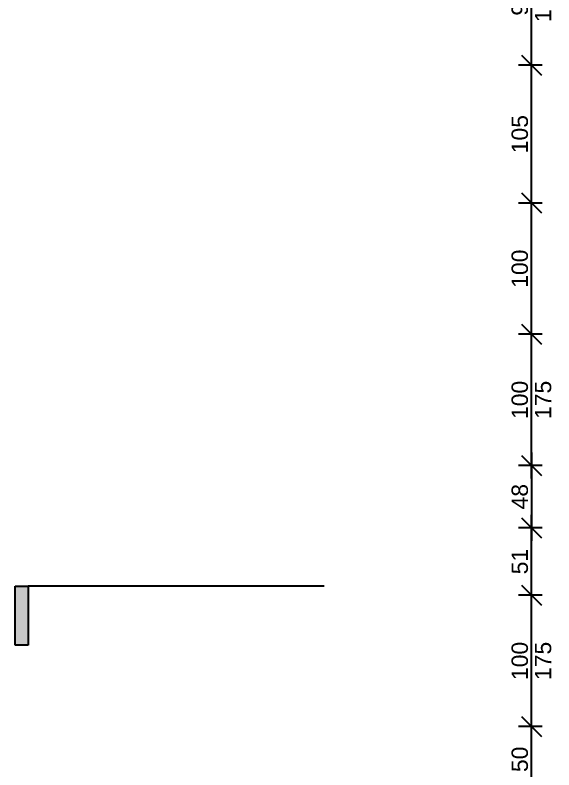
# Model space of a CAD drawing. Extents: x -5566 to 5867, y -120 to 4683.
# Drawn here: x -5552 to -5141, y 1939 to 2514 of the extents above; entities that cross this region are included whole.
import ezdxf

# ---------------------------------------------------------------- set-up
doc = ezdxf.new("R2010")
doc.units = 0
doc.layers.get('0').update_dxf_attribs({"linetype": 'CONTINUOUS'})
doc.layers.get('DEFPOINTS').update_dxf_attribs({"linetype": 'CONTINUOUS'})
doc.layers.add('A-ANNO-DIMS', color=211, linetype='CONTINUOUS')
doc.layers.add('G-ANNO-SYMB', color=111, linetype='CONTINUOUS')
doc.styles.add('ARIAL', font='arial.ttf', dxfattribs={"height": 12.5})
doc.dimstyles.new('100_200_2_5MM_ARIAL_CM', dxfattribs={"dimscale": 30.48, "dimtxt": 12.753242, "dimasz": 0.492126, "dimexe": 0.328084, "dimexo": 0.0625, "dimgap": 0.082021, "dimtad": 1, "dimdec": 0, "dimzin": 0, "dimtxsty": 'ARIAL', "dimblk1": 'OBLIQUE', "dimblk2": 'OBLIQUE', "dimsah": 1, "dimcen": 0.09, "dimdle": 0.328084, "dimazin": 3, "dimtfac": 1, "dimtdec": 4, "dimtix": 1, "dimtmove": 0, "dimatfit": 3, "dimtvp": 1, "dimtolj": 1, "dimtzin": 0})
doc.dimstyles.new('200_100_2_5MM_ARIAL_CM___O', dxfattribs={"dimscale": 30.48, "dimtxt": 12.753242, "dimasz": 0.492126, "dimexe": 0.328084, "dimexo": 0.0625, "dimgap": 0.082021, "dimtad": 1, "dimdec": 0, "dimzin": 0, "dimtxsty": 'ARIAL', "dimblk1": 'OBLIQUE', "dimblk2": 'OBLIQUE', "dimsah": 1, "dimcen": 0.09, "dimdle": 0.328084, "dimazin": 3, "dimtfac": 1, "dimtdec": 4, "dimtix": 1, "dimtmove": 0, "dimatfit": 3, "dimtvp": 1, "dimtolj": 1, "dimtzin": 0})

# ---------------------------------------------------------------- blocks, each defined once
blk = doc.blocks.new('SECTION_-_M_SECTION_TAIL_-')
at = {"layer": 'G-ANNO-SYMB'}
blk.add_hatch(color=256, dxfattribs=at).paths.add_polyline_path([(0, 0.9), (0, 0), (-0.2, 0), (-0.2, 0.9)], flags=0)
for p, q in [((0, 0.9), (-0.2, 0.9)), ((-0.2, 0.9), (-0.2, 0)), ((0, 0), (0, 0.9)), ((-0.2, 0), (0, 0))]:
    blk.add_line(p, q, dxfattribs=at)
blk = doc.blocks.new('_OBLIQUE')
at = {"color": 0, "linetype": 'BYBLOCK'}
blk.add_line((-0.5, -0.5), (0.5, 0.5), dxfattribs=at)
blk = doc.blocks.new('DIMBLOCK199-LEVEL__9_00')
at = {"layer": 'A-ANNO-DIMS', "color": 0}
for p, q in [((-5157.84, 1911.58), (-5157.84, 1981.58)), ((-5149.74, 1971.58), (-5167.84, 1971.58)), ((-5149.74, 1921.58), (-5167.84, 1921.58))]:
    blk.add_line(p, q, dxfattribs=at)
at = {"layer": 'DEFPOINTS', "color": 0}
for p in [(-5157.84, 1971.58), (-5147.84, 1971.58), (-5147.84, 1921.58)]:
    blk.add_point(p, dxfattribs=at)
at = {"layer": 'A-ANNO-DIMS', "color": 0, "xscale": 15, "yscale": 15, "zscale": 15}
for p, rotation in [((-5157.84, 1971.58), 90), ((-5157.84, 1921.58), 270)]:
    blk.add_blockref('_OBLIQUE', p, dxfattribs=dict(at, rotation=rotation))
at = {"layer": 'A-ANNO-DIMS', "color": 0, "insert": (-5166.72, 1946.58), "char_height": 12.5, "width": 23.0736, "attachment_point": 5, "rotation": 90, "style": 'ARIAL'}
blk.add_mtext('\\A1;50', dxfattribs=at)
blk = doc.blocks.new('DIMBLOCK200-LEVEL__9_00')
at = {"layer": 'A-ANNO-DIMS', "color": 0}
for p, q in [((-5157.84, 1961.58), (-5157.84, 2081.58)), ((-5149.74, 2071.58), (-5167.84, 2071.58)), ((-5149.74, 1971.58), (-5167.84, 1971.58))]:
    blk.add_line(p, q, dxfattribs=at)
at = {"layer": 'DEFPOINTS', "color": 0}
for p in [(-5157.84, 2071.58), (-5147.84, 2071.58), (-5147.84, 1971.58)]:
    blk.add_point(p, dxfattribs=at)
at = {"layer": 'A-ANNO-DIMS', "color": 0, "xscale": 15, "yscale": 15, "zscale": 15}
for p, rotation in [((-5157.84, 2071.58), 90), ((-5157.84, 1971.58), 270)]:
    blk.add_blockref('_OBLIQUE', p, dxfattribs=dict(at, rotation=rotation))
at = {"layer": 'A-ANNO-DIMS', "color": 0, "char_height": 12.5, "width": 34.6103, "attachment_point": 5, "rotation": 90, "style": 'ARIAL'}
for s, insert in [('\\A1;100', (-5166.72, 2021.58)), ('\\A1;175', (-5148.96, 2021.58))]:
    blk.add_mtext(s, dxfattribs=dict(at, insert=insert))
blk = doc.blocks.new('DIMBLOCK201-LEVEL__9_00')
at = {"layer": 'A-ANNO-DIMS', "color": 0}
for p, q in [((-5157.84, 2061.58), (-5157.84, 2132.99)), ((-5149.74, 2122.99), (-5167.84, 2122.99)), ((-5149.74, 2071.58), (-5167.84, 2071.58))]:
    blk.add_line(p, q, dxfattribs=at)
at = {"layer": 'DEFPOINTS', "color": 0}
for p in [(-5157.84, 2122.99), (-5147.84, 2122.99), (-5147.84, 2071.58)]:
    blk.add_point(p, dxfattribs=at)
at = {"layer": 'A-ANNO-DIMS', "color": 0, "xscale": 15, "yscale": 15, "zscale": 15}
for p, rotation in [((-5157.84, 2122.99), 90), ((-5157.84, 2071.58), 270)]:
    blk.add_blockref('_OBLIQUE', p, dxfattribs=dict(at, rotation=rotation))
at = {"layer": 'A-ANNO-DIMS', "color": 0, "insert": (-5166.72, 2097.28), "char_height": 12.5, "width": 23.0736, "attachment_point": 5, "rotation": 90, "style": 'ARIAL'}
blk.add_mtext('\\A1;51', dxfattribs=at)
blk = doc.blocks.new('DIMBLOCK202-LEVEL__9_00')
at = {"layer": 'A-ANNO-DIMS', "color": 0}
for p, q in [((-5157.84, 2160.49), (-5157.84, 2280.49)), ((-5149.74, 2270.49), (-5167.84, 2270.49)), ((-5149.74, 2170.49), (-5167.84, 2170.49))]:
    blk.add_line(p, q, dxfattribs=at)
at = {"layer": 'DEFPOINTS', "color": 0}
for p in [(-5157.84, 2270.49), (-5147.84, 2270.49), (-5147.84, 2170.49)]:
    blk.add_point(p, dxfattribs=at)
at = {"layer": 'A-ANNO-DIMS', "color": 0, "xscale": 15, "yscale": 15, "zscale": 15}
for p, rotation in [((-5157.84, 2270.49), 90), ((-5157.84, 2170.49), 270)]:
    blk.add_blockref('_OBLIQUE', p, dxfattribs=dict(at, rotation=rotation))
at = {"layer": 'A-ANNO-DIMS', "color": 0, "char_height": 12.5, "width": 34.6103, "attachment_point": 5, "rotation": 90, "style": 'ARIAL'}
for s, insert in [('\\A1;100', (-5166.72, 2220.49)), ('\\A1;175', (-5148.96, 2220.49))]:
    blk.add_mtext(s, dxfattribs=dict(at, insert=insert))
blk = doc.blocks.new('DIMBLOCK203-LEVEL__9_00')
at = {"layer": 'A-ANNO-DIMS', "color": 0}
for p, q in [((-5157.84, 2260.49), (-5157.84, 2380.49)), ((-5149.74, 2370.49), (-5167.84, 2370.49)), ((-5149.74, 2270.49), (-5167.84, 2270.49))]:
    blk.add_line(p, q, dxfattribs=at)
at = {"layer": 'DEFPOINTS', "color": 0}
for p in [(-5157.84, 2370.49), (-5147.84, 2370.49), (-5147.84, 2270.49)]:
    blk.add_point(p, dxfattribs=at)
at = {"layer": 'A-ANNO-DIMS', "color": 0, "xscale": 15, "yscale": 15, "zscale": 15}
for p, rotation in [((-5157.84, 2370.49), 90), ((-5157.84, 2270.49), 270)]:
    blk.add_blockref('_OBLIQUE', p, dxfattribs=dict(at, rotation=rotation))
at = {"layer": 'A-ANNO-DIMS', "color": 0, "insert": (-5166.72, 2320.49), "char_height": 12.5, "width": 34.6103, "attachment_point": 5, "rotation": 90, "style": 'ARIAL'}
blk.add_mtext('\\A1;100', dxfattribs=at)
blk = doc.blocks.new('DIMBLOCK204-LEVEL__9_00')
at = {"layer": 'A-ANNO-DIMS', "color": 0}
for p, q in [((-5157.84, 2360.49), (-5157.84, 2485.49)), ((-5149.74, 2475.49), (-5167.84, 2475.49)), ((-5149.74, 2370.49), (-5167.84, 2370.49))]:
    blk.add_line(p, q, dxfattribs=at)
at = {"layer": 'DEFPOINTS', "color": 0}
for p in [(-5157.84, 2475.49), (-5147.84, 2475.49), (-5147.84, 2370.49)]:
    blk.add_point(p, dxfattribs=at)
at = {"layer": 'A-ANNO-DIMS', "color": 0, "xscale": 15, "yscale": 15, "zscale": 15}
for p, rotation in [((-5157.84, 2475.49), 90), ((-5157.84, 2370.49), 270)]:
    blk.add_blockref('_OBLIQUE', p, dxfattribs=dict(at, rotation=rotation))
at = {"layer": 'A-ANNO-DIMS', "color": 0, "insert": (-5166.72, 2422.99), "char_height": 12.5, "width": 34.6103, "attachment_point": 5, "rotation": 90, "style": 'ARIAL'}
blk.add_mtext('\\A1;105', dxfattribs=at)
blk = doc.blocks.new('DIMBLOCK205-LEVEL__9_00')
at = {"layer": 'A-ANNO-DIMS', "color": 0}
for p, q in [((-5157.84, 2465.49), (-5157.84, 2580.49)), ((-5149.74, 2570.49), (-5167.84, 2570.49)), ((-5149.74, 2475.49), (-5167.84, 2475.49))]:
    blk.add_line(p, q, dxfattribs=at)
at = {"layer": 'DEFPOINTS', "color": 0}
for p in [(-5157.84, 2570.49), (-5147.84, 2570.49), (-5147.84, 2475.49)]:
    blk.add_point(p, dxfattribs=at)
at = {"layer": 'A-ANNO-DIMS', "color": 0, "xscale": 15, "yscale": 15, "zscale": 15}
for p, rotation in [((-5157.84, 2570.49), 90), ((-5157.84, 2475.49), 270)]:
    blk.add_blockref('_OBLIQUE', p, dxfattribs=dict(at, rotation=rotation))
at = {"layer": 'A-ANNO-DIMS', "color": 0, "char_height": 12.5, "width": 34.6103, "attachment_point": 5, "rotation": 90, "style": 'ARIAL'}
for s, insert in [('\\A1;175', (-5148.96, 2522.99)), ('\\A1;95', (-5166.72, 2522.99))]:
    blk.add_mtext(s, dxfattribs=dict(at, insert=insert))
blk = doc.blocks.new('DIMBLOCK284-LEVEL__9_00')
at = {"layer": 'A-ANNO-DIMS', "color": 0}
for p, q in [((-5157.84, 2180.49), (-5157.84, 2112.99)), ((-5149.74, 2170.49), (-5167.84, 2170.49)), ((-5149.74, 2122.99), (-5167.84, 2122.99))]:
    blk.add_line(p, q, dxfattribs=at)
at = {"layer": 'DEFPOINTS', "color": 0}
for p in [(-5147.84, 2170.49), (-5157.84, 2122.99), (-5147.84, 2122.99)]:
    blk.add_point(p, dxfattribs=at)
at = {"layer": 'A-ANNO-DIMS', "color": 0, "xscale": 15, "yscale": 15, "zscale": 15}
for p, rotation in [((-5157.84, 2170.49), 90), ((-5157.84, 2122.99), 270)]:
    blk.add_blockref('_OBLIQUE', p, dxfattribs=dict(at, rotation=rotation))
at = {"layer": 'A-ANNO-DIMS', "color": 0, "insert": (-5166.72, 2146.74), "char_height": 12.5, "width": 23.0736, "attachment_point": 5, "rotation": 90, "style": 'ARIAL'}
blk.add_mtext('\\A1;48', dxfattribs=at)

msp = doc.modelspace()

# ---------------------------------------------------------------- linework, layer by layer
at = {"layer": 'G-ANNO-SYMB'}
msp.add_line((-5316.04, 2078.55), (-5541.61, 2078.55), dxfattribs=at)

# ---------------------------------------------------------------- block references
at = {"layer": 'G-ANNO-SYMB', "extrusion": (0, 0, -1), "xscale": 49.99999999999998, "yscale": 49.99999999999998, "zscale": 49.99999999999998, "rotation": 180.0000000000006}
msp.add_blockref('SECTION_-_M_SECTION_TAIL_-', (5541.61, 2078.55), dxfattribs=at)

# ---------------------------------------------------------------- dimensions: what is measured, and where the dimension line sits
at = {"layer": 'A-ANNO-DIMS'}
for base, p1, p2, override, picture, middle in [((-5157.84, 2570.49), (-5147.84, 2475.49), (-5147.84, 2570.49), {"dimpost": '<>', "dimfxl": 95}, 'DIMBLOCK205-LEVEL__9_00', (-5157.84, 2522.99)), ((-5157.84, 2270.49), (-5147.84, 2170.49), (-5147.84, 2270.49), {"dimpost": '<>', "dimfxl": 100}, 'DIMBLOCK202-LEVEL__9_00', (-5157.84, 2220.49)), ((-5157.84, 2071.58), (-5147.84, 1971.58), (-5147.84, 2071.58), {"dimpost": '<>', "dimfxl": 100}, 'DIMBLOCK200-LEVEL__9_00', (-5157.84, 2021.58))]:
    dim = msp.add_linear_dim(base=base, p1=p1, p2=p2, angle=270, text='<>\\X175', dimstyle='200_100_2_5MM_ARIAL_CM___O', override=override, dxfattribs=at)
    dim.commit()
    dim.dimension.update_dxf_attribs({"geometry": picture, "text_midpoint": middle})
for base, p1, p2, dimstyle, override, picture, middle in [((-5157.84, 2475.49), (-5147.84, 2370.49), (-5147.84, 2475.49), '200_100_2_5MM_ARIAL_CM___O', {"dimpost": '<>', "dimfxl": 105}, 'DIMBLOCK204-LEVEL__9_00', (-5166.72, 2422.99)), ((-5157.84, 2370.49), (-5147.84, 2270.49), (-5147.84, 2370.49), '200_100_2_5MM_ARIAL_CM___O', {"dimpost": '<>', "dimfxl": 100}, 'DIMBLOCK203-LEVEL__9_00', (-5166.72, 2320.49)), ((-5157.8390545, 2122.99172688), (-5147.8390545, 2170.49172688), (-5147.8390545, 2122.99172688), '100_200_2_5MM_ARIAL_CM', {"dimpost": '<>', "dimfxl": 47.5}, 'DIMBLOCK284-LEVEL__9_00', (-5166.72121685, 2146.74172688)), ((-5157.84, 2122.99), (-5147.84, 2071.58), (-5147.84, 2122.99), '200_100_2_5MM_ARIAL_CM___O', {"dimpost": '<>', "dimfxl": 51.413845}, 'DIMBLOCK201-LEVEL__9_00', (-5166.72, 2097.28)), ((-5157.84, 1971.58), (-5147.84, 1921.58), (-5147.84, 1971.58), '200_100_2_5MM_ARIAL_CM___O', {"dimpost": '<>', "dimfxl": 50}, 'DIMBLOCK199-LEVEL__9_00', (-5166.72, 1946.58))]:
    dim = msp.add_linear_dim(base=base, p1=p1, p2=p2, angle=270, dimstyle=dimstyle, override=override, dxfattribs=at)
    dim.commit()
    dim.dimension.update_dxf_attribs({"geometry": picture, "text_midpoint": middle})

doc.saveas('drawing.dxf')
